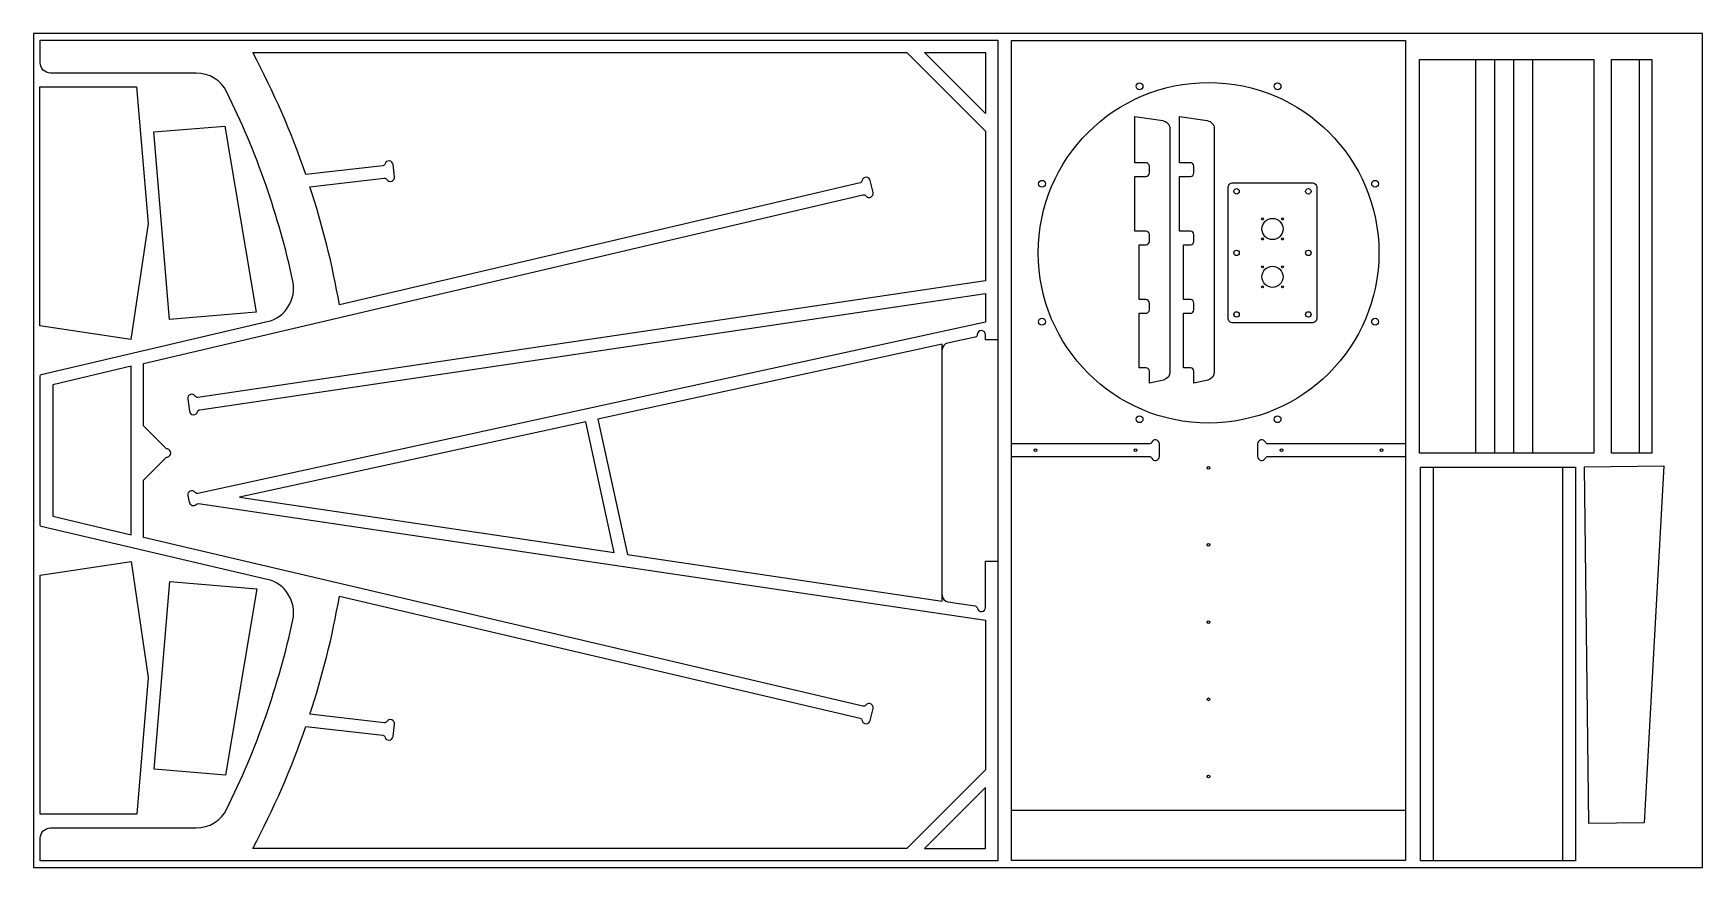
# Model space of a CAD drawing. Header units: millimetres. Extents: x 0 to 2440, y 0 to 1220.
import ezdxf

# ---------------------------------------------------------------- set-up
doc = ezdxf.new("R2010")
doc.units = ezdxf.units.MM
for name, color, linetype, true_color in [('Basisplaat', 7, 'Continuous', 0x000000), ('Boorgaten', 7, 'Continuous', 0x000000), ('Onderdelen', 7, 'Continuous', 0x000000)]:
    doc.layers.add(name, color=color, linetype=linetype, true_color=true_color)

msp = doc.modelspace()

# ---------------------------------------------------------------- linework, layer by layer
at = {"layer": 'Basisplaat'}
msp.add_lwpolyline([(0, 0), (2440, 0), (2440, 1220), (0, 1220)], close=True, dxfattribs=at)
at = {"layer": 'Boorgaten'}
for centre, radius in [((1616.96292, 1142.62495), 5), ((1818.63708, 1142.62495), 5), ((1474.35774, 1000.01978), 5), ((1961.24226, 1000.01978), 5), ((1758.74, 988.97801), 4), ((1863.74, 988.97801), 4), ((1796.64, 948.57801), 1.5), ((1825.84, 948.57801), 1.5), ((1758.74, 898.97801), 4), ((1796.64, 919.37801), 1.5), ((1825.84, 919.37801), 1.5), ((1863.74, 898.97801), 4), ((1796.64, 878.57801), 1.5), ((1825.84, 878.57801), 1.5), ((1796.64, 849.37801), 1.5), ((1825.84, 849.37801), 1.5), ((1758.74, 808.97801), 4), ((1863.74, 808.97801), 4), ((1474.35774, 798.34561), 5), ((1961.24226, 798.34561), 5), ((1616.96292, 655.74044), 5), ((1818.63708, 655.74044), 5), ((1465, 610.51264), 2), ((1611.2, 610.51264), 2), ((1824.4, 610.51264), 2), ((1970.6, 610.51264), 2), ((1717.8, 584.61264), 2), ((1717.8, 471.97191), 2), ((1717.8, 359.04376), 2), ((1717.8, 246.11561), 2), ((1717.8, 133.18747), 2)]:
    msp.add_circle(centre, radius, dxfattribs=at)
at = {"layer": 'Onderdelen'}
for points in [[(1410, 10), (10, 10), (10, 43, -0.4142135624), (25, 58), (237.95459, 58, 0.2849743839), (282.74979, 85.78761, 0.0623145404), (379.31453, 362.40394, 0.4086947155), (341.83998, 421.57545), (11.54351, 499.00877, -0.3482674079), (10, 500.95598), (10, 719.04402, -0.3482674079), (11.54351, 720.99123), (341.83998, 798.42455, 0.4086947155), (379.31453, 857.59606, 0.0623145404), (282.74979, 1134.21239, 0.2849743839), (237.95459, 1162), (25, 1162, -0.4142135624), (10, 1177), (10, 1210), (1410, 1210)], [(161.2, 482.61738), (161.2, 566.74946), (193.80809, 599.35755, -0.1516202618), (195.90662, 600.46197, 0.8314851505), (195.90662, 612.26049, -0.1516199264), (193.80809, 613.36491), (161.2, 645.973), (161.2, 737.38262), (1212.58398, 983.86467, -0.298216517), (1216.70107, 982.36479, 0.8128354456), (1227.34882, 987.32607), (1223.19472, 1005.04565, 0.8128352493), (1211.45138, 1004.75766, -0.2982165384), (1208.42988, 1001.58424), (447.32827, 823.15478, 0.0359156068), (404.24893, 995.80191), (512.72491, 1008.34717, -0.2982163899), (516.64242, 1006.38424, 0.8128352336), (527.78965, 1010.08941), (525.69875, 1028.16891, 0.8128356976), (514.00008, 1029.23195, -0.2982167749), (510.63401, 1026.42667), (398.32925, 1013.43861, 0.0392604977), (320.84791, 1191.8), (1277, 1191.8), (1391.8, 1077), (1391.8, 857.9704), (240.60394, 687.6172, -0.2982165734), (236.62605, 689.45469, 0.8128361172), (225.60215, 685.39725), (228.26637, 667.3933, 0.8128348436), (239.99291, 666.70245, -0.2982170644), (243.26815, 669.61326), (1391.8, 839.57221), (1391.8, 797.87623), (240.62244, 547.18433, -0.2982160398), (236.52966, 548.74929, 0.8128362724), (225.80458, 543.95744), (227.91633, 534.2603, 0.5864295143), (237.9348, 531.20934, -0.2320518968), (241.29093, 532.28114), (1391.8, 362.0296), (1391.8, 143), (1277, 28.2), (320.84791, 28.2, 0.0392604977), (398.32925, 206.56139), (510.63401, 193.57333, -0.2982167749), (514.00008, 190.76805, 0.8128356976), (525.69875, 191.83109), (527.78965, 209.91059, 0.8128352336), (516.64242, 213.61576, -0.2982163899), (512.72491, 211.65283), (404.24893, 224.19809, 0.0359156068), (447.32827, 396.84522), (1208.42988, 218.41576, -0.2982165384), (1211.45138, 215.24234, 0.8128352493), (1223.19472, 214.95435), (1227.34882, 232.67393, 0.8128354456), (1216.70107, 237.63521, -0.298216517), (1212.58398, 236.13533)], [(1661.24, 1080.49284), (1661.24, 724.80924, -0.3527171699), (1651.7934, 713.08405), (1631.24, 708.60813), (1631.24, 725.8467, 0.4142135624), (1626.24, 730.8467), (1616.24, 730.8467), (1616.24, 810.62785), (1626.24, 810.62785, 0.4142135624), (1631.24, 815.62785), (1631.24, 825.62785, 0.4142135624), (1626.24, 830.62785), (1616.24, 830.62785), (1616.24, 910.8467), (1626.24, 910.8467, 0.4142135624), (1631.24, 915.8467), (1631.24, 925.8467, 0.4142135624), (1626.24, 930.8467), (1610.24, 930.8467), (1610.24, 1010.8467), (1626.24, 1010.8467, 0.4142135624), (1631.24, 1015.8467), (1631.24, 1025.8467, 0.4142135624), (1626.24, 1030.8467), (1610.24, 1030.8467), (1610.24, 1098.39471), (1650.99662, 1092.36357, -0.3718097928)], [(1726.24, 1080.49284), (1726.24, 724.80924, -0.3527171699), (1716.7934, 713.08405), (1696.24, 708.60813), (1696.24, 725.8467, 0.4142135624), (1691.24, 730.8467), (1681.24, 730.8467), (1681.24, 810.62785), (1691.24, 810.62785, 0.4142135624), (1696.24, 815.62785), (1696.24, 825.62785, 0.4142135624), (1691.24, 830.62785), (1681.24, 830.62785), (1681.24, 910.8467), (1691.24, 910.8467, 0.4142135624), (1696.24, 915.8467), (1696.24, 925.8467, 0.4142135624), (1691.24, 930.8467), (1675.24, 930.8467), (1675.24, 1010.8467), (1691.24, 1010.8467, 0.4142135624), (1696.24, 1015.8467), (1696.24, 1025.8467, 0.4142135624), (1691.24, 1030.8467), (1675.24, 1030.8467), (1675.24, 1098.39471), (1715.99662, 1092.36357, -0.3718097928)], [(1868.74, 796.47801), (1753.74, 796.47801, -0.4142135624), (1746.24, 803.97801), (1746.24, 993.97801, -0.4142135624), (1753.74, 1001.47801), (1868.74, 1001.47801, -0.4142135624), (1876.24, 993.97801), (1876.24, 803.97801, -0.4142135624)]]:
    msp.add_lwpolyline(points, format="xyb", close=True, dxfattribs=at)
for points in [[(1430, 1209.46843), (2005.6, 1209.46843), (2005.6, 10.20469), (1430, 10.20469)], [(1302.73869, 1191.8), (1391.8, 1191.8), (1391.8, 1102.73869)], [(2280.76524, 1181.6), (2280.76524, 606), (2026, 606), (2026, 1181.6)], [(2306.71526, 1181.6), (2365.56319, 1181.6), (2365.56319, 606), (2306.71526, 606)], [(9.65095, 1142), (150.89857, 1142), (167.59957, 942.12616), (142.49945, 772.50705), (9.65095, 792.16588)], [(198.78459, 801.74355), (175.88347, 1075.78833), (280.00859, 1084.48976), (325.80827, 812.35855)], [(28.2, 513.79734), (143, 486.88411), (143, 733.11589), (28.2, 706.20266)], [(301.37576, 541.78802), (849.1998, 460.72139), (807.54164, 652.01575)], [(2027.40661, 585.6), (2254.3856, 585.6), (2254.3856, 10), (2027.40661, 10)], [(2354.41302, 65.62306), (2273.61226, 64.61538), (2267.10996, 586), (2383.16249, 587.44732)], [(151.24761, 78), (10, 78), (10, 427.83412), (142.8485, 447.49295), (167.94862, 277.87384)], [(176.63972, 144.1566), (199.54084, 418.20138), (326.56452, 407.58638), (280.76484, 135.45517)], [(1302.73869, 28.2), (1391.8, 28.2), (1391.8, 117.26131)]]:
    msp.add_lwpolyline(points, close=True, dxfattribs=at)
for points in [[(2108.13208, 1181.6), (2108.13208, 606)], [(2135.87077, 1181.6), (2135.87077, 606)], [(2163.61693, 1181.6), (2163.61693, 606)], [(2191.35562, 1181.6), (2191.35562, 606)], [(2347.36319, 1181.6), (2347.36319, 606)], [(1328.4, 757.38639), (1328.4, 765.44306), (825.32485, 655.8884), (868.4466, 457.87326), (1328.4, 389.80968), (1328.4, 398.43878)], [(1328.4, 398.43878), (1328.4, 757.38639)], [(2046.10006, 585.6), (2046.10006, 10)], [(2235.69216, 10), (2235.69216, 585.6)], [(2005.6, 83.38363), (1430, 83.38363)]]:
    msp.add_lwpolyline(points, dxfattribs=at)
for points in [[(1410, 772), (1391.8, 772), (1391.8, 779.24968, 0.9697665395), (1379.8113, 779.61779, -0.3355511387), (1376.66997, 775.95481), (1336.27217, 767.15738, 0.3527172515), (1328.4, 757.38639)], [(1430, 601.41264), (1631.03485, 601.41264, -0.2982166116), (1634.70091, 599.01264, 0.8128360428), (1646.2, 601.41264), (1646.2, 619.61263, 0.8128367348), (1634.70091, 622.01264, -0.2982166116), (1631.03485, 619.61264), (1430, 619.61264)], [(2005.6, 619.61264), (1804.56515, 619.61264, -0.2982166116), (1800.89909, 622.01264, 0.8128367348), (1789.4, 619.61263), (1789.4, 601.41264, 0.8128360428), (1800.89909, 599.01264, -0.2982166116), (1804.56515, 601.41264), (2005.6, 601.41264)], [(1328.4, 398.43878, 0.3718098136), (1336.93615, 388.5465), (1376.53065, 382.68734, -0.3240031845), (1379.88706, 379.40937, 0.9181589626), (1391.8, 380.42779), (1391.8, 448), (1410, 448)]]:
    msp.add_lwpolyline(points, format="xyb", dxfattribs=at)
for centre, radius in [((1717.8, 899.18269), 249), ((1811.24, 933.97801), 15.5), ((1811.24, 863.97801), 15.5)]:
    msp.add_circle(centre, radius, dxfattribs=at)

doc.saveas('drawing.dxf')
